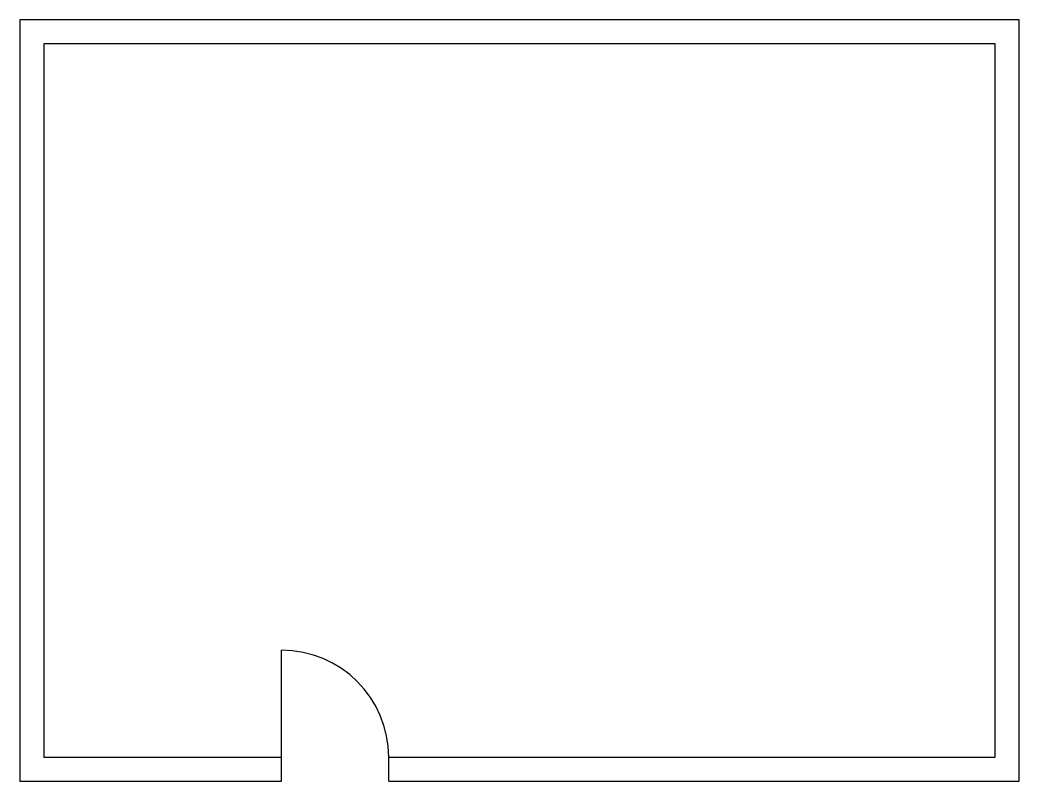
# Model space of a CAD drawing. Header units: millimetres. Extents: x -200 to 8200, y -200 to 6200.
import ezdxf

# ---------------------------------------------------------------- set-up
doc = ezdxf.new("R2010")
doc.units = ezdxf.units.MM

msp = doc.modelspace()

# ---------------------------------------------------------------- linework, layer by layer
for p, q in [((2000, 0), (2000, 900)), ((2000, -200), (2000, 0)), ((2900, -200), (2900, 0))]:
    msp.add_line(p, q)
for points in [[(2900, -200), (8200, -200), (8200, 6200), (-200, 6200), (-200, -200), (2000, -200)], [(2900, 0), (8000, 0), (8000, 6000), (0, 6000), (0, 0), (2000, 0)]]:
    msp.add_lwpolyline(points)
msp.add_arc((2000, 0), 900, 0, 90)

doc.saveas('drawing.dxf')
